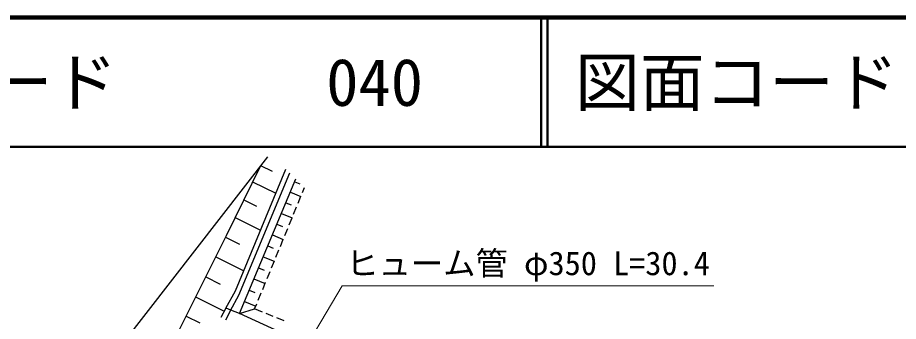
# Model space of a CAD drawing. Units: millimetres, scale not verified. Extents: x 40000 to 680000, y 20000 to 380000.
# Drawn here: x 77288 to 145366, y 356490 to 380000 of the extents above; entities that cross this region are included whole.
import ezdxf
from ezdxf.enums import TextEntityAlignment as Align

# ---------------------------------------------------------------- set-up
doc = ezdxf.new("R2010")
doc.units = ezdxf.units.MM
doc.header["$LTSCALE"] = 1000
for name, color, linetype, lineweight in [('M-BGD', 7, 'Continuous', 25), ('M-BMK-OTRS', 5, 'Continuous', 25), ('M-STR-HTXT', 7, 'Continuous', 13), ('M-TTL', 2, 'Continuous', 140), ('M-TTL-LINE', 7, 'Continuous', 50)]:
    doc.layers.add(name, color=color, linetype=linetype, lineweight=lineweight)
doc.layers.add('M-TTL-TXT', color=7, linetype='Continuous')
doc.styles.add('ＭＳ ゴシック', font='')
doc.styles.get('ＭＳ ゴシック').set_extended_font_data('MS Gothic')

msp = doc.modelspace()

# ---------------------------------------------------------------- linework, layer by layer
at = {"layer": 'M-BGD'}
for p, q in [((96054, 368526), (93418, 363116)), ((96063, 368544), (96965, 368105)), ((94125, 358861), (98027, 368267)), ((94395, 358522), (98320, 367981)), ((94439, 357113), (98799, 367513)), ((95447, 367281), (97253, 366401)), ((98710, 367300), (99114, 367131)), ((98371, 366492), (99179, 366153)), ((99305, 366459), (99469, 366860)), ((94775, 365900), (95760, 365420)), ((98027, 365672), (98437, 365500)), ((98963, 365627), (99191, 366182)), ((98621, 364794), (98849, 365349)), ((94102, 364520), (96074, 363560)), ((97683, 364851), (98504, 364507)), ((98280, 363962), (98507, 364517)), ((97334, 364019), (97750, 363844)), ((97938, 363129), (98166, 363684)), ((93418, 363116), (87133, 350568)), ((93359, 362999), (94441, 362457)), ((96985, 363186), (97818, 362837)), ((96630, 362340), (97053, 362163)), ((97596, 362297), (97824, 362852)), ((97254, 361464), (97482, 362019)), ((92601, 361485), (94764, 360402)), ((96276, 361495), (97121, 361140)), ((96912, 360631), (97140, 361187)), ((95916, 360637), (96345, 360457)), ((96571, 359799), (96798, 360354)), ((91824, 359934), (92932, 359379)), ((95556, 359778), (96414, 359418)), ((96229, 358966), (96457, 359521)), ((93391, 357516), (94125, 358861)), ((95191, 358907), (95626, 358724)), ((91047, 358382), (93263, 357272)), ((93742, 357324), (94395, 358522)), ((95887, 358134), (96115, 358689)), ((93391, 357516), (92994, 356782)), ((93761, 357358), (93395, 357522)), ((94439, 357113), (95609, 357456)), ((94825, 358036), (95697, 357670)), ((95609, 357456), (95773, 357856)), ((96217, 357211), (95609, 357456)), ((90304, 356898), (91364, 356367)), ((93742, 357324), (93348, 356597)), ((94439, 357113), (93761, 357358)), ((97052, 356875), (96495, 357099)), ((97887, 356539), (97330, 356763))]:
    msp.add_line(p, q, dxfattribs=at)
msp.add_lwpolyline([(124531, 345823), (100008, 354547), (94439, 357113)], dxfattribs=at)
at = {"layer": 'M-BMK-OTRS'}
msp.add_line((96601, 369232), (78221, 345521), dxfattribs=at)
at = {"layer": 'M-STR-HTXT'}
msp.add_lwpolyline([(91019, 340063), (102362, 359234), (131112, 359234)], dxfattribs=at)
at = {"layer": 'M-TTL'}
msp.add_line((680000, 380000), (40000, 380000), dxfattribs=at)
at = {"layer": 'M-TTL-LINE'}
for p, q in [((117750, 380000), (117750, 370000)), ((118250, 380000), (118250, 370000)), ((40000, 370000), (680000, 370000))]:
    msp.add_line(p, q, dxfattribs=at)

# ---------------------------------------------------------------- texts
at = {"layer": 'M-STR-HTXT', "style": 'ＭＳ ゴシック'}
msp.add_text('ヒューム管 φ350 L=30.4', height=1833, dxfattribs=at).set_placement((116737, 360984), align=Align.MIDDLE_CENTER)
at = {"layer": 'M-TTL-TXT', "style": 'ＭＳ ゴシック'}
for s, p in [('路線コード', (60000, 375000)), ('040', (101142, 375000)), ('図面コード', (120380, 375000))]:
    msp.add_text(s, height=3666, dxfattribs=at).set_placement(p, align=Align.MIDDLE_LEFT)

doc.saveas('drawing.dxf')
